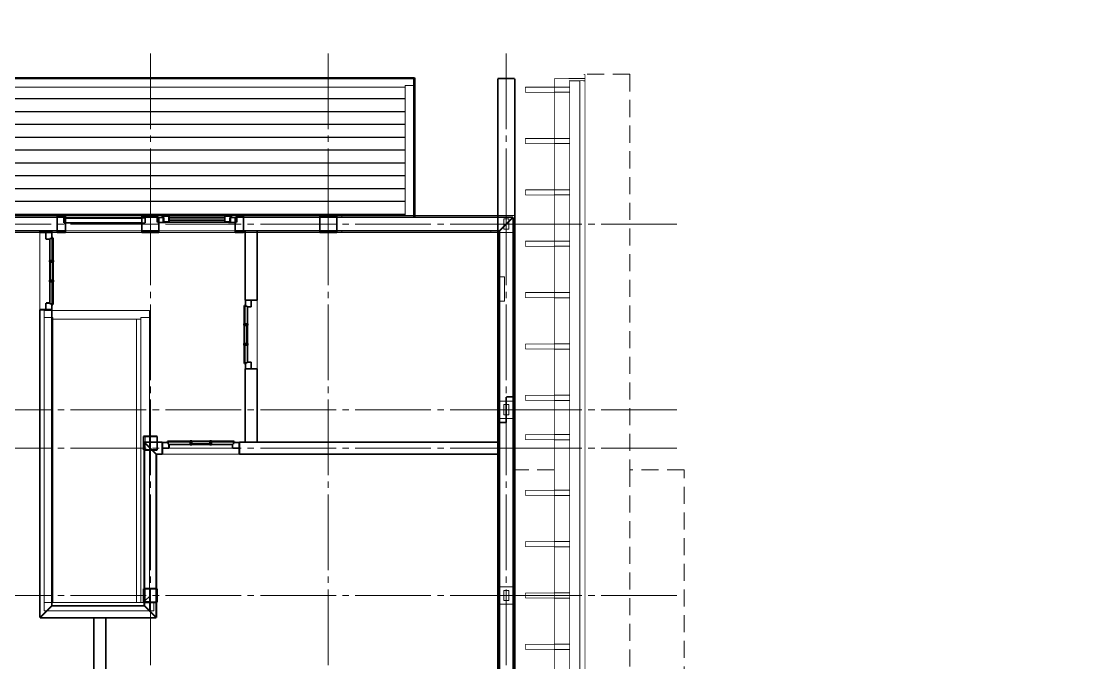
# Model space of a CAD drawing. Header units: millimetres. Extents: x 0 to 6720, y 0 to 297.
# Drawn here: x 2252.2 to 2503.5, y 147.2 to 297 of the extents above; entities that cross this region are included whole.
import ezdxf

# ---------------------------------------------------------------- set-up
doc = ezdxf.new("R2010")
doc.units = ezdxf.units.MM
for name, pattern in [('K5LT32768', [0]), ('K5LT_AXLED', [22.1875, 17.6875, -1.5, 1.5, -1.5]), ('K5LT_BASIC', [0]), ('K5LT_DASHED', [6, 4, -2]), ('K5LT_THIN', [0])]:
    doc.linetypes.add(name, pattern=pattern)
doc.layers.add('Системный слой', color=7, linetype='Continuous')
doc.styles.add('KTEXTSTYLE', font='GOST_AU.SHX', dxfattribs={"width": 0.96, "height": 5})

# ---------------------------------------------------------------- blocks, each defined once
blk = doc.blocks.new('U176')
at = {"layer": 'Системный слой', "color": 30, "linetype": 'K5LT_AXLED', "lineweight": 18}
for p, q in [((2174.91, 162.86), (2365.51, 162.86)), ((2365.51, 162.86), (2405.51, 162.86))]:
    blk.add_line(p, q, dxfattribs=at)
blk = doc.blocks.new('U177')
at = {"layer": 'Системный слой', "color": 30, "linetype": 'K5LT_AXLED', "lineweight": 18}
for p, q in [((2174.91, 197.26), (2365.51, 197.26)), ((2365.51, 197.26), (2405.51, 197.26))]:
    blk.add_line(p, q, dxfattribs=at)
blk = doc.blocks.new('U178')
at = {"layer": 'Системный слой', "color": 30, "linetype": 'K5LT_AXLED', "lineweight": 18}
for p, q in [((2174.91, 206.26), (2365.51, 206.26)), ((2365.51, 206.26), (2405.51, 206.26))]:
    blk.add_line(p, q, dxfattribs=at)
blk = doc.blocks.new('U179')
at = {"layer": 'Системный слой', "color": 30, "linetype": 'K5LT_AXLED', "lineweight": 18}
for p, q in [((2174.91, 249.66), (2365.51, 249.66)), ((2365.51, 249.66), (2405.51, 249.66))]:
    blk.add_line(p, q, dxfattribs=at)
blk = doc.blocks.new('U183')
at = {"layer": 'Системный слой', "color": 30, "linetype": 'K5LT_AXLED', "lineweight": 18}
for p, q in [((2282.31, 249.66), (2282.31, 289.66)), ((2282.31, 57.86), (2282.31, 249.66)), ((2282.31, 57.86), (2282.31, 37.86)), ((2282.31, 37.86), (2282.31, 17.86))]:
    blk.add_line(p, q, dxfattribs=at)
at = {"layer": 'Системный слой', "color": 7, "linetype": 'K5LT_THIN', "lineweight": 18}
blk.add_arc((2282.31, 12.86), 5, 0, 360, dxfattribs=at)
blk = doc.blocks.new('U184')
at = {"layer": 'Системный слой', "color": 30, "linetype": 'K5LT_AXLED', "lineweight": 18}
for p, q in [((2323.91, 249.66), (2323.91, 289.66)), ((2323.91, 57.86), (2323.91, 249.66)), ((2323.91, 57.86), (2323.91, 37.86)), ((2323.91, 37.86), (2323.91, 17.86))]:
    blk.add_line(p, q, dxfattribs=at)
at = {"layer": 'Системный слой', "color": 7, "linetype": 'K5LT_THIN', "lineweight": 18}
blk.add_arc((2323.91, 12.86), 5, 0, 360, dxfattribs=at)
blk = doc.blocks.new('U185')
at = {"layer": 'Системный слой', "color": 30, "linetype": 'K5LT_AXLED', "lineweight": 18}
for p, q in [((2365.51, 249.66), (2365.51, 289.66)), ((2365.51, 57.86), (2365.51, 249.66)), ((2365.51, 57.86), (2365.51, 37.86)), ((2365.51, 37.86), (2365.51, 17.86))]:
    blk.add_line(p, q, dxfattribs=at)
at = {"layer": 'Системный слой', "color": 7, "linetype": 'K5LT_THIN', "lineweight": 18}
blk.add_arc((2365.51, 12.86), 5, 0, 360, dxfattribs=at)
blk = doc.blocks.new('U171')
at = {"layer": 'Системный слой'}
for name in ['U183', 'U184', 'U185', 'U179', 'U178', 'U177', 'U176']:
    blk.add_blockref(name, (0, 0), dxfattribs=at)
blk = doc.blocks.new('U206')
at = {"layer": 'Системный слой', "color": 7, "linetype": 'K5LT_DASHED', "lineweight": 18}
for p, q in [((2394.39, 284.66), (2383.91, 284.66)), ((2394.39, 284.66), (2394.39, 192.26)), ((2376.77, 281.66), (2380.34, 281.66)), ((2380.17, 283.66), (2383.91, 283.66)), ((2380.34, 283.16), (2382.72, 283.16)), ((2383.57, 283.16), (2383.91, 283.16)), ((2380.34, 280.46), (2376.77, 280.46)), ((2376.77, 269.66), (2380.34, 269.66)), ((2380.34, 268.46), (2376.77, 268.46)), ((2376.77, 257.66), (2380.34, 257.66)), ((2380.34, 256.46), (2376.77, 256.46)), ((2376.77, 245.66), (2380.34, 245.66)), ((2380.34, 244.46), (2376.77, 244.46)), ((2376.77, 233.66), (2380.34, 233.66)), ((2380.34, 232.46), (2376.77, 232.46)), ((2380.34, 221.66), (2376.77, 221.66)), ((2376.77, 220.46), (2380.34, 220.46)), ((2376.77, 209.66), (2380.34, 209.66)), ((2380.34, 208.46), (2376.77, 208.46)), ((2376.77, 200.46), (2380.34, 200.46)), ((2380.34, 199.26), (2376.77, 199.26)), ((2376.77, 192.26), (2367.51, 192.26)), ((2407.11, 192.26), (2394.39, 192.26)), ((2394.39, 192.26), (2394.39, 22.86)), ((2407.11, 16.26), (2407.11, 192.26)), ((2376.77, 187.46), (2380.34, 187.46)), ((2380.34, 186.26), (2376.77, 186.26)), ((2380.34, 175.46), (2376.77, 175.46)), ((2376.77, 174.26), (2380.34, 174.26)), ((2376.77, 163.46), (2380.34, 163.46)), ((2380.34, 162.26), (2376.77, 162.26)), ((2376.77, 151.46), (2380.34, 151.46)), ((2380.34, 150.26), (2376.77, 150.26))]:
    blk.add_line(p, q, dxfattribs=at)
at = {"layer": 'Системный слой', "color": 7, "linetype": 'K5LT32768', "lineweight": 18}
for p, q in [((2341.91, 281.66), (2222.71, 281.66)), ((2343.91, 282.06), (2341.91, 282.06)), ((2341.91, 282.06), (2341.91, 281.66)), ((2341.91, 251.66), (2341.91, 281.66)), ((2260.51, 251.66), (2242.71, 251.66)), ((2262.51, 251.66), (2280.31, 251.66)), ((2281.11, 251.66), (2281.11, 251.26)), ((2283.91, 251.66), (2302.51, 251.66)), ((2299.75, 251.52), (2286.67, 251.52)), ((2321.91, 251.66), (2304.11, 251.66)), ((2325.91, 251.66), (2327.11, 251.66)), ((2327.11, 251.66), (2327.11, 251.26)), ((2327.11, 251.66), (2341.91, 251.66)), ((2341.91, 251.66), (2343.91, 251.66)), ((2363.51, 251.66), (2344.11, 251.66)), ((2363.51, 251.66), (2367.51, 251.66)), ((2280.31, 251.26), (2262.51, 251.26)), ((2280.31, 249.9), (2262.51, 249.9)), ((2280.31, 249.66), (2284.31, 249.66)), ((2281.11, 251.26), (2281.11, 251.14)), ((2285.11, 251.26), (2284.31, 251.26)), ((2285.26, 251.22), (2285.26, 250.16)), ((2285.26, 250.16), (2285.49, 250.16)), ((2285.87, 250.06), (2300.55, 250.06)), ((2299.75, 250.16), (2286.67, 250.16)), ((2301.16, 250.16), (2300.93, 250.16)), ((2301.16, 251.22), (2301.16, 250.16)), ((2302.11, 251.26), (2301.31, 251.26)), ((2321.91, 249.66), (2325.91, 249.66)), ((2364.91, 250.86), (2366.11, 250.86)), ((2364.91, 249.06), (2364.91, 250.86)), ((2364.91, 248.46), (2364.91, 249.06)), ((2366.11, 250.86), (2366.11, 250.26)), ((2366.11, 250.26), (2366.11, 248.46)), ((2256.51, 247.66), (2242.71, 247.66)), ((2256.51, 247.66), (2256.51, 229.66)), ((2259.31, 246.5), (2259.31, 247.66)), ((2260.51, 247.66), (2259.31, 247.66)), ((2259.31, 241.16), (2259.31, 246.5)), ((2262.51, 248.06), (2280.31, 248.06)), ((2280.31, 247.66), (2262.51, 247.66)), ((2280.71, 247.66), (2280.71, 248.06)), ((2280.91, 247.66), (2280.91, 248.06)), ((2283.71, 248.06), (2283.71, 247.66)), ((2283.91, 248.06), (2283.91, 247.66)), ((2284.31, 248.06), (2302.11, 248.06)), ((2302.11, 247.66), (2284.31, 247.66)), ((2304.51, 247.66), (2304.11, 247.66)), ((2307.31, 247.66), (2304.51, 247.66)), ((2321.91, 247.66), (2307.31, 247.66)), ((2322.31, 247.66), (2322.31, 248.06)), ((2325.51, 247.66), (2325.51, 248.06)), ((2327.11, 247.66), (2325.91, 247.66)), ((2327.11, 248.06), (2327.11, 247.66)), ((2361.91, 247.66), (2327.11, 247.66)), ((2361.91, 248.06), (2361.91, 247.66)), ((2363.51, 247.66), (2361.91, 247.66)), ((2363.91, 247.66), (2363.51, 247.66)), ((2367.11, 247.66), (2363.91, 247.66)), ((2366.11, 248.46), (2364.91, 248.46)), ((2367.51, 247.66), (2367.11, 247.66)), ((2258.71, 236.56), (2258.71, 240.76)), ((2259.67, 236.56), (2259.67, 240.76)), ((2363.91, 237.32), (2365.11, 237.32)), ((2365.11, 237.32), (2365.11, 231.66)), ((2259.31, 230.82), (2259.31, 236.16)), ((2304.51, 231.86), (2304.51, 230.7)), ((2307.31, 215.86), (2307.31, 231.86)), ((2363.91, 231.66), (2365.11, 231.66)), ((2257.51, 227.86), (2257.51, 229.46)), ((2259.31, 229.46), (2257.51, 229.46)), ((2259.31, 229.66), (2259.31, 230.82)), ((2282.11, 229.46), (2259.31, 229.46)), ((2282.11, 229.46), (2282.11, 227.86)), ((2304.51, 230.7), (2304.51, 226.36)), ((2257.51, 161.26), (2257.51, 227.86)), ((2259.31, 227.86), (2257.51, 227.86)), ((2259.51, 227.86), (2259.31, 227.86)), ((2259.51, 227.86), (2259.51, 227.46)), ((2259.51, 227.46), (2279.11, 227.46)), ((2259.51, 161.26), (2259.51, 227.46)), ((2279.11, 227.46), (2279.11, 161.26)), ((2279.11, 227.46), (2280.11, 227.46)), ((2282.11, 227.86), (2280.11, 227.86)), ((2280.11, 227.86), (2280.11, 227.46)), ((2280.11, 227.46), (2280.11, 161.26)), ((2282.11, 227.86), (2282.11, 200.06)), ((2304.15, 225.96), (2304.15, 221.76)), ((2305.11, 225.96), (2305.11, 221.76)), ((2304.51, 221.36), (2304.51, 217.02)), ((2304.51, 217.02), (2304.51, 215.86)), ((2363.91, 208.26), (2363.51, 208.26)), ((2365.51, 208.26), (2363.91, 208.26)), ((2364.91, 205.06), (2364.91, 207.46)), ((2364.91, 207.46), (2365.51, 207.46)), ((2367.11, 208.26), (2365.51, 208.26)), ((2365.51, 207.46), (2366.11, 207.46)), ((2366.11, 207.46), (2366.11, 205.06)), ((2367.51, 208.26), (2367.11, 208.26)), ((2363.91, 204.26), (2363.51, 204.26)), ((2365.51, 204.26), (2363.91, 204.26)), ((2365.51, 205.06), (2364.91, 205.06)), ((2366.11, 205.06), (2365.51, 205.06)), ((2367.11, 204.26), (2365.51, 204.26)), ((2367.51, 204.26), (2367.11, 204.26)), ((2281.11, 198.66), (2281.11, 200.06)), ((2281.11, 198.46), (2281.11, 198.66)), ((2282.11, 200.06), (2282.11, 198.66)), ((2282.11, 198.66), (2282.11, 197.46)), ((2286.27, 198.66), (2285.11, 198.66)), ((2291.61, 198.66), (2286.27, 198.66)), ((2296.21, 199.02), (2292.01, 199.02)), ((2301.95, 198.66), (2296.61, 198.66)), ((2303.11, 198.66), (2301.95, 198.66)), ((2281.11, 196.86), (2281.11, 198.46)), ((2282.11, 197.46), (2282.11, 196.86)), ((2282.11, 196.86), (2282.11, 164.46)), ((2296.21, 198.06), (2292.01, 198.06)), ((2285.11, 195.86), (2303.11, 195.86)), ((2281.11, 161.66), (2281.11, 164.46)), ((2282.11, 164.46), (2282.11, 162.66)), ((2363.51, 164.86), (2363.91, 164.86)), ((2363.91, 164.86), (2367.11, 164.86)), ((2364.91, 164.06), (2366.11, 164.06)), ((2364.91, 161.66), (2364.91, 164.06)), ((2366.11, 164.06), (2366.11, 161.66)), ((2367.11, 164.86), (2367.51, 164.86)), ((2257.51, 159.26), (2257.51, 161.26)), ((2259.31, 161.26), (2257.51, 161.26)), ((2259.51, 161.26), (2259.31, 161.26)), ((2279.11, 161.26), (2259.51, 161.26)), ((2280.11, 161.26), (2279.11, 161.26)), ((2280.71, 161.26), (2280.11, 161.26)), ((2282.11, 162.66), (2281.11, 161.66)), ((2281.11, 161.46), (2281.11, 161.66)), ((2282.11, 161.46), (2281.11, 161.46)), ((2281.11, 161.26), (2281.11, 161.46)), ((2282.11, 162.66), (2282.11, 161.46)), ((2282.11, 161.46), (2282.11, 161.26)), ((2282.11, 159.26), (2282.11, 161.26)), ((2283.11, 161.26), (2283.11, 159.26)), ((2363.91, 160.86), (2363.51, 160.86)), ((2367.11, 160.86), (2363.91, 160.86)), ((2366.11, 161.66), (2364.91, 161.66)), ((2367.51, 160.86), (2367.11, 160.86)), ((2257.51, 159.26), (2258.11, 159.26)), ((2258.11, 159.26), (2282.11, 159.26)), ((2282.11, 159.26), (2283.11, 159.26))]:
    blk.add_line(p, q, dxfattribs=at)
at = {"layer": 'Системный слой', "color": 5, "linetype": 'K5LT_BASIC', "const_width": 0.4}
for points in [[(2220.51, 283.86), (2344.11, 283.86)], [(2344.11, 283.86), (2344.11, 283.66)], [(2220.71, 283.66), (2343.91, 283.66)], [(2343.91, 283.66), (2344.11, 283.66)], [(2343.91, 282.06), (2343.91, 283.66)], [(2343.91, 251.66), (2343.91, 282.06)], [(2344.11, 283.66), (2344.11, 251.66)], [(2363.51, 283.66), (2367.51, 283.66)], [(2363.51, 251.66), (2363.51, 283.66)], [(2367.51, 283.66), (2367.51, 251.66)], [(2242.71, 251.26), (2260.51, 251.26)], [(2260.51, 251.66), (2262.51, 251.66)], [(2260.51, 251.26), (2260.51, 251.66)], [(2260.51, 248.06), (2260.51, 251.26)], [(2260.51, 251.26), (2262.51, 251.26)], [(2262.11, 251.14), (2262.11, 249.9)], [(2262.51, 251.14), (2262.11, 251.14)], [(2262.51, 251.26), (2262.51, 251.66)], [(2262.51, 251.26), (2262.51, 251.14)], [(2262.51, 251.14), (2262.51, 251.06)], [(2280.31, 251.26), (2280.31, 251.66)], [(2280.31, 251.66), (2281.11, 251.66)], [(2280.31, 251.26), (2281.11, 251.26)], [(2280.31, 251.14), (2280.31, 251.26)], [(2281.11, 251.14), (2280.31, 251.14)], [(2280.31, 251.06), (2280.31, 251.14)], [(2283.91, 251.66), (2281.11, 251.66)], [(2281.11, 251.26), (2283.91, 251.26)], [(2281.11, 249.9), (2281.11, 251.14)], [(2283.91, 251.66), (2283.91, 251.26)], [(2283.91, 251.26), (2283.91, 250.06)], [(2283.91, 251.26), (2284.31, 251.26)], [(2284.31, 251.26), (2284.31, 251.22)], [(2284.31, 250.06), (2284.31, 251.22)], [(2284.31, 251.22), (2285.11, 251.22)], [(2285.11, 251.52), (2286.67, 251.52)], [(2285.11, 251.26), (2285.11, 251.52)], [(2285.11, 251.22), (2285.11, 251.26)], [(2285.11, 251.22), (2285.26, 251.22)], [(2285.49, 251.22), (2285.26, 251.22)], [(2285.49, 251.22), (2285.49, 250.16)], [(2286.67, 251.52), (2286.67, 251.12)], [(2286.67, 251.12), (2299.75, 251.12)], [(2286.67, 250.56), (2286.67, 251.12)], [(2299.75, 251.52), (2301.31, 251.52)], [(2299.75, 251.12), (2299.75, 251.52)], [(2299.75, 251.12), (2299.75, 250.56)], [(2300.93, 250.16), (2300.93, 251.22)], [(2301.16, 251.22), (2300.93, 251.22)], [(2301.16, 251.22), (2301.31, 251.22)], [(2301.31, 251.52), (2301.31, 251.26)], [(2301.31, 251.26), (2301.31, 251.22)], [(2302.11, 251.22), (2301.31, 251.22)], [(2302.11, 251.22), (2302.11, 251.26)], [(2302.11, 251.26), (2302.51, 251.26)], [(2302.11, 251.22), (2302.11, 250.06)], [(2302.51, 251.66), (2304.11, 251.66)], [(2302.51, 251.26), (2302.51, 251.66)], [(2302.51, 250.06), (2302.51, 251.26)], [(2302.51, 251.26), (2304.11, 251.26)], [(2304.11, 251.66), (2304.11, 251.26)], [(2304.11, 251.26), (2304.11, 248.06)], [(2304.11, 251.26), (2321.91, 251.26)], [(2321.91, 251.66), (2325.91, 251.66)], [(2321.91, 251.66), (2321.91, 251.26)], [(2321.91, 251.26), (2321.91, 249.66)], [(2321.91, 251.26), (2325.91, 251.26)], [(2325.91, 251.26), (2325.91, 251.66)], [(2327.11, 251.26), (2325.91, 251.26)], [(2325.91, 249.66), (2325.91, 251.26)], [(2363.51, 251.26), (2327.11, 251.26)], [(2343.91, 251.66), (2343.91, 251.46)], [(2344.11, 251.46), (2343.91, 251.46)], [(2344.11, 251.66), (2344.11, 251.46)], [(2363.51, 251.26), (2363.51, 251.66)], [(2363.51, 248.06), (2363.51, 251.26)], [(2363.51, 251.26), (2367.11, 251.26)], [(2367.11, 251.26), (2366.11, 250.26)], [(2367.11, 251.26), (2367.11, 247.66)], [(2367.51, 247.66), (2367.51, 251.66)], [(2262.11, 249.9), (2262.51, 249.9)], [(2262.51, 251.06), (2280.31, 251.06)], [(2262.51, 249.98), (2262.51, 251.06)], [(2280.31, 249.98), (2262.51, 249.98)], [(2262.51, 249.98), (2262.51, 249.9)], [(2262.51, 249.9), (2262.51, 248.06)], [(2280.31, 251.06), (2280.31, 249.98)], [(2280.31, 249.9), (2280.31, 249.98)], [(2280.31, 249.9), (2281.11, 249.9)], [(2280.31, 249.9), (2280.31, 249.66)], [(2280.31, 248.06), (2280.31, 249.66)], [(2283.91, 250.06), (2284.31, 250.06)], [(2285.87, 250.06), (2284.31, 250.06)], [(2284.31, 249.66), (2284.31, 250.06)], [(2284.31, 249.66), (2284.31, 248.06)], [(2285.87, 250.16), (2285.49, 250.16)], [(2285.87, 250.16), (2285.87, 250.06)], [(2286.67, 250.16), (2285.87, 250.16)], [(2299.75, 250.56), (2286.67, 250.56)], [(2286.67, 250.56), (2286.67, 250.16)], [(2299.75, 250.16), (2299.75, 250.56)], [(2300.55, 250.16), (2299.75, 250.16)], [(2300.55, 250.06), (2300.55, 250.16)], [(2300.55, 250.16), (2300.93, 250.16)], [(2302.11, 250.06), (2300.55, 250.06)], [(2302.11, 250.06), (2302.51, 250.06)], [(2302.11, 248.06), (2302.11, 250.06)], [(2321.91, 248.06), (2321.91, 249.66)], [(2325.91, 249.66), (2325.91, 248.06)], [(2364.91, 249.06), (2363.91, 248.06)], [(2366.11, 250.26), (2364.91, 249.06)], [(2256.51, 248.06), (2242.71, 248.06)], [(2256.51, 248.06), (2259.31, 248.06)], [(2256.51, 247.66), (2256.51, 248.06)], [(2257.91, 247.66), (2256.51, 247.66)], [(2257.91, 247.66), (2259.27, 247.66)], [(2257.91, 246.1), (2257.91, 247.66)], [(2258.81, 246.1), (2257.91, 246.1)], [(2259.27, 246.3), (2258.81, 246.3)], [(2258.81, 246.3), (2258.81, 246.1)], [(2258.81, 241.16), (2258.81, 246.1)], [(2259.27, 247.66), (2259.27, 246.5)], [(2259.31, 247.66), (2259.27, 247.66)], [(2259.27, 246.3), (2259.27, 246.5)], [(2259.27, 246.5), (2259.31, 246.5)], [(2259.31, 248.06), (2259.31, 247.66)], [(2260.51, 248.06), (2259.31, 248.06)], [(2259.31, 246.5), (2259.57, 246.5)], [(2259.57, 246.5), (2259.57, 241.16)], [(2260.51, 247.66), (2260.51, 248.06)], [(2262.51, 248.06), (2260.51, 248.06)], [(2262.51, 247.66), (2260.51, 247.66)], [(2262.51, 248.06), (2262.51, 247.66)], [(2280.31, 247.66), (2280.31, 248.06)], [(2280.71, 248.06), (2280.31, 248.06)], [(2280.71, 247.66), (2280.31, 247.66)], [(2280.91, 248.06), (2280.71, 248.06)], [(2280.91, 247.66), (2280.71, 247.66)], [(2280.91, 248.06), (2283.71, 248.06)], [(2283.71, 247.66), (2280.91, 247.66)], [(2283.91, 248.06), (2283.71, 248.06)], [(2283.91, 247.66), (2283.71, 247.66)], [(2284.31, 248.06), (2283.91, 248.06)], [(2284.31, 247.66), (2283.91, 247.66)], [(2284.31, 248.06), (2284.31, 247.66)], [(2302.11, 247.66), (2302.11, 248.06)], [(2304.11, 248.06), (2302.11, 248.06)], [(2304.11, 247.66), (2302.11, 247.66)], [(2304.11, 248.06), (2304.11, 247.66)], [(2304.51, 248.06), (2304.11, 248.06)], [(2304.51, 248.06), (2307.31, 248.06)], [(2304.51, 247.66), (2304.51, 248.06)], [(2304.51, 231.86), (2304.51, 247.66)], [(2307.31, 248.06), (2307.31, 247.66)], [(2321.91, 248.06), (2307.31, 248.06)], [(2307.31, 247.66), (2307.31, 231.86)], [(2321.91, 247.66), (2321.91, 248.06)], [(2321.91, 248.06), (2322.31, 248.06)], [(2322.31, 247.66), (2321.91, 247.66)], [(2322.31, 248.06), (2325.51, 248.06)], [(2325.51, 247.66), (2322.31, 247.66)], [(2325.51, 248.06), (2325.91, 248.06)], [(2325.91, 247.66), (2325.51, 247.66)], [(2325.91, 247.66), (2325.91, 248.06)], [(2325.91, 248.06), (2327.11, 248.06)], [(2361.91, 248.06), (2327.11, 248.06)], [(2361.91, 248.06), (2363.51, 248.06)], [(2363.51, 248.06), (2363.51, 247.66)], [(2363.91, 248.06), (2363.51, 248.06)], [(2363.51, 208.26), (2363.51, 247.66)], [(2363.91, 247.66), (2363.91, 248.06)], [(2363.91, 237.32), (2363.91, 247.66)], [(2367.11, 247.66), (2367.11, 209.26)], [(2367.51, 247.66), (2367.51, 209.26)], [(2258.71, 240.76), (2258.71, 241.16)], [(2258.71, 241.16), (2258.81, 241.16)], [(2259.31, 241.16), (2258.81, 241.16)], [(2259.57, 241.16), (2259.31, 241.16)], [(2259.57, 241.16), (2259.67, 241.16)], [(2259.67, 241.16), (2259.67, 240.76)], [(2258.91, 240.76), (2258.71, 240.76)], [(2258.91, 236.56), (2258.91, 240.76)], [(2258.91, 240.76), (2259.47, 240.76)], [(2259.47, 240.76), (2259.47, 236.56)], [(2259.67, 240.76), (2259.47, 240.76)], [(2258.71, 236.16), (2258.71, 236.56)], [(2258.71, 236.56), (2258.91, 236.56)], [(2258.81, 236.16), (2258.71, 236.16)], [(2258.81, 236.16), (2259.31, 236.16)], [(2258.81, 231.22), (2258.81, 236.16)], [(2259.47, 236.56), (2258.91, 236.56)], [(2259.31, 236.16), (2259.57, 236.16)], [(2259.47, 236.56), (2259.67, 236.56)], [(2259.57, 236.16), (2259.57, 230.82)], [(2259.67, 236.16), (2259.57, 236.16)], [(2259.67, 236.56), (2259.67, 236.16)], [(2363.91, 231.66), (2363.91, 237.32)], [(2257.91, 231.22), (2258.81, 231.22)], [(2257.91, 229.66), (2257.91, 231.22)], [(2258.81, 231.22), (2258.81, 231.02)], [(2258.81, 231.02), (2259.27, 231.02)], [(2259.27, 230.82), (2259.27, 231.02)], [(2304.55, 231.86), (2304.51, 231.86)], [(2304.55, 231.86), (2305.91, 231.86)], [(2304.55, 230.7), (2304.55, 231.86)], [(2305.91, 231.86), (2305.91, 230.3)], [(2307.31, 231.86), (2305.91, 231.86)], [(2363.91, 208.26), (2363.91, 231.66)], [(2256.51, 157.66), (2256.51, 229.66)], [(2256.51, 229.66), (2257.91, 229.66)], [(2259.27, 229.66), (2257.91, 229.66)], [(2259.27, 230.82), (2259.27, 229.66)], [(2259.31, 230.82), (2259.27, 230.82)], [(2259.27, 229.66), (2259.31, 229.66)], [(2259.57, 230.82), (2259.31, 230.82)], [(2259.31, 229.66), (2259.31, 229.46)], [(2259.31, 229.46), (2259.31, 227.86)], [(2304.25, 226.36), (2304.25, 230.7)], [(2304.25, 230.7), (2304.51, 230.7)], [(2304.51, 230.7), (2304.55, 230.7)], [(2304.55, 230.7), (2304.55, 230.5)], [(2305.01, 230.5), (2304.55, 230.5)], [(2305.01, 230.3), (2305.01, 230.5)], [(2305.91, 230.3), (2305.01, 230.3)], [(2305.01, 230.3), (2305.01, 226.36)], [(2259.31, 227.86), (2259.31, 161.26)], [(2304.15, 225.96), (2304.15, 226.36)], [(2304.15, 226.36), (2304.25, 226.36)], [(2304.51, 226.36), (2304.25, 226.36)], [(2305.01, 226.36), (2304.51, 226.36)], [(2305.01, 226.36), (2305.11, 226.36)], [(2305.11, 226.36), (2305.11, 225.96)], [(2304.35, 225.96), (2304.15, 225.96)], [(2304.35, 221.76), (2304.35, 225.96)], [(2304.35, 225.96), (2304.91, 225.96)], [(2304.91, 225.96), (2304.91, 221.76)], [(2305.11, 225.96), (2304.91, 225.96)], [(2304.15, 221.36), (2304.15, 221.76)], [(2304.15, 221.76), (2304.35, 221.76)], [(2304.25, 221.36), (2304.15, 221.36)], [(2304.25, 217.02), (2304.25, 221.36)], [(2304.25, 221.36), (2304.51, 221.36)], [(2304.91, 221.76), (2304.35, 221.76)], [(2304.51, 221.36), (2305.01, 221.36)], [(2304.91, 221.76), (2305.11, 221.76)], [(2305.01, 221.36), (2305.01, 217.42)], [(2305.11, 221.36), (2305.01, 221.36)], [(2305.11, 221.76), (2305.11, 221.36)], [(2304.51, 217.02), (2304.25, 217.02)], [(2304.55, 217.02), (2304.51, 217.02)], [(2304.55, 217.22), (2305.01, 217.22)], [(2304.55, 217.22), (2304.55, 217.02)], [(2304.55, 215.86), (2304.55, 217.02)], [(2305.01, 217.22), (2305.01, 217.42)], [(2305.01, 217.42), (2305.91, 217.42)], [(2305.91, 217.42), (2305.91, 215.86)], [(2304.51, 198.66), (2304.51, 215.86)], [(2304.51, 215.86), (2304.55, 215.86)], [(2305.91, 215.86), (2304.55, 215.86)], [(2305.91, 215.86), (2307.31, 215.86)], [(2307.31, 215.86), (2307.31, 198.66)], [(2367.11, 209.26), (2365.51, 209.26)], [(2365.51, 208.26), (2365.51, 209.26)], [(2367.51, 209.26), (2367.11, 209.26)], [(2367.11, 209.26), (2367.11, 208.26)], [(2367.51, 208.26), (2367.51, 209.26)], [(2363.51, 204.26), (2363.51, 208.26)], [(2363.91, 204.26), (2363.91, 208.26)], [(2365.51, 207.46), (2365.51, 208.26)], [(2365.51, 207.46), (2365.51, 205.06)], [(2367.11, 208.26), (2367.11, 204.26)], [(2367.51, 204.26), (2367.51, 208.26)], [(2363.51, 203.26), (2363.51, 204.26)], [(2363.91, 203.26), (2363.91, 204.26)], [(2365.51, 204.26), (2365.51, 205.06)], [(2365.51, 203.26), (2365.51, 204.26)], [(2367.11, 204.26), (2367.11, 164.86)], [(2367.51, 192.26), (2367.51, 204.26)], [(2363.91, 203.26), (2363.51, 203.26)], [(2363.51, 203.26), (2363.51, 198.66)], [(2365.51, 203.26), (2363.91, 203.26)], [(2363.91, 198.66), (2363.91, 203.26)], [(2280.71, 196.86), (2280.71, 200.06)], [(2280.71, 200.06), (2281.11, 200.06)], [(2281.11, 198.46), (2280.91, 198.66)], [(2280.91, 198.66), (2281.11, 198.66)], [(2280.91, 196.86), (2280.91, 198.66)], [(2281.11, 200.06), (2282.11, 200.06)], [(2282.11, 198.66), (2281.11, 198.66)], [(2281.11, 198.46), (2282.11, 197.46)], [(2282.11, 200.06), (2283.91, 200.06)], [(2282.11, 198.66), (2283.91, 198.66)], [(2283.91, 200.06), (2283.91, 198.66)], [(2283.91, 198.66), (2283.91, 196.86)], [(2283.91, 198.66), (2285.11, 198.66)], [(2285.11, 198.66), (2285.11, 198.62)], [(2285.11, 197.26), (2285.11, 198.62)], [(2285.11, 198.62), (2286.27, 198.62)], [(2286.27, 198.92), (2291.61, 198.92)], [(2286.27, 198.66), (2286.27, 198.92)], [(2286.27, 198.62), (2286.27, 198.66)], [(2286.47, 198.62), (2286.27, 198.62)], [(2286.47, 198.62), (2286.47, 198.16)], [(2291.61, 199.02), (2292.01, 199.02)], [(2291.61, 198.92), (2291.61, 199.02)], [(2291.61, 198.92), (2291.61, 198.66)], [(2291.61, 198.66), (2291.61, 198.16)], [(2292.01, 199.02), (2292.01, 198.82)], [(2292.01, 198.82), (2296.21, 198.82)], [(2292.01, 198.26), (2292.01, 198.82)], [(2296.21, 199.02), (2296.61, 199.02)], [(2296.21, 198.82), (2296.21, 199.02)], [(2296.21, 198.82), (2296.21, 198.26)], [(2296.61, 199.02), (2296.61, 198.92)], [(2296.61, 198.92), (2301.95, 198.92)], [(2296.61, 198.66), (2296.61, 198.92)], [(2296.61, 198.16), (2296.61, 198.66)], [(2301.75, 198.16), (2301.75, 198.62)], [(2301.95, 198.62), (2301.75, 198.62)], [(2301.95, 198.92), (2301.95, 198.66)], [(2301.95, 198.66), (2301.95, 198.62)], [(2301.95, 198.62), (2303.11, 198.62)], [(2303.11, 198.66), (2304.51, 198.66)], [(2303.11, 198.62), (2303.11, 198.66)], [(2303.11, 198.62), (2303.11, 197.26)], [(2307.31, 198.66), (2304.51, 198.66)], [(2307.31, 198.66), (2363.51, 198.66)], [(2363.51, 198.66), (2363.91, 198.66)], [(2363.51, 198.66), (2363.51, 195.86)], [(2363.91, 198.66), (2363.91, 195.86)], [(2280.91, 196.86), (2280.71, 196.86)], [(2281.11, 196.86), (2280.91, 196.86)], [(2280.91, 164.46), (2280.91, 196.86)], [(2282.11, 196.86), (2281.11, 196.86)], [(2282.71, 196.86), (2282.11, 197.46)], [(2282.71, 196.86), (2282.11, 196.86)], [(2283.71, 195.86), (2282.71, 196.86)], [(2283.91, 196.86), (2282.71, 196.86)], [(2285.11, 195.86), (2283.71, 195.86)], [(2283.71, 195.86), (2283.71, 164.46)], [(2286.67, 197.26), (2285.11, 197.26)], [(2285.11, 197.26), (2285.11, 195.86)], [(2286.47, 198.16), (2286.67, 198.16)], [(2286.67, 198.16), (2286.67, 197.26)], [(2291.61, 198.16), (2286.67, 198.16)], [(2291.61, 198.06), (2291.61, 198.16)], [(2292.01, 198.06), (2291.61, 198.06)], [(2296.21, 198.26), (2292.01, 198.26)], [(2292.01, 198.26), (2292.01, 198.06)], [(2296.21, 198.06), (2296.21, 198.26)], [(2296.61, 198.06), (2296.21, 198.06)], [(2301.55, 198.16), (2296.61, 198.16)], [(2296.61, 198.16), (2296.61, 198.06)], [(2301.55, 198.16), (2301.75, 198.16)], [(2301.55, 197.26), (2301.55, 198.16)], [(2303.11, 197.26), (2301.55, 197.26)], [(2303.11, 195.86), (2303.11, 197.26)], [(2363.51, 195.86), (2303.11, 195.86)], [(2363.91, 195.86), (2363.51, 195.86)], [(2363.51, 195.86), (2363.51, 164.86)], [(2363.91, 164.86), (2363.91, 195.86)], [(2367.51, 164.86), (2367.51, 192.26)], [(2280.71, 161.26), (2280.71, 164.46)], [(2280.71, 164.46), (2280.91, 164.46)], [(2280.91, 164.46), (2281.11, 164.46)], [(2280.91, 161.26), (2280.91, 164.46)], [(2282.11, 164.46), (2281.11, 164.46)], [(2282.11, 164.46), (2283.71, 164.46)], [(2283.71, 164.46), (2283.91, 164.46)], [(2283.71, 164.46), (2283.71, 161.26)], [(2283.91, 164.46), (2283.91, 161.26)], [(2363.51, 160.86), (2363.51, 164.86)], [(2363.91, 160.86), (2363.91, 164.86)], [(2367.11, 164.86), (2367.11, 160.86)], [(2367.51, 164.86), (2367.51, 160.86)], [(2259.31, 161.26), (2259.31, 160.46)], [(2280.91, 161.26), (2280.71, 161.26)], [(2280.91, 160.46), (2280.91, 161.26)], [(2281.11, 161.26), (2280.91, 161.26)], [(2282.11, 161.26), (2281.11, 161.26)], [(2283.11, 161.26), (2282.11, 161.26)], [(2283.71, 161.26), (2283.11, 161.26)], [(2283.71, 161.26), (2283.71, 157.66)], [(2283.91, 161.26), (2283.71, 161.26)], [(2363.51, 160.86), (2363.51, 140.86)], [(2363.91, 140.86), (2363.91, 160.86)], [(2367.11, 160.86), (2367.11, 140.86)], [(2367.51, 140.86), (2367.51, 160.86)], [(2256.51, 157.66), (2258.11, 159.26)], [(2258.11, 159.26), (2259.31, 160.46)], [(2259.31, 160.46), (2280.91, 160.46)], [(2280.91, 160.46), (2282.11, 159.26)], [(2282.11, 159.26), (2283.71, 157.66)], [(2269.11, 157.66), (2256.51, 157.66)], [(2269.11, 157.66), (2271.91, 157.66)], [(2269.11, 113.06), (2269.11, 157.66)], [(2283.71, 157.66), (2271.91, 157.66)], [(2271.91, 157.66), (2271.91, 113.06)]]:
    blk.add_lwpolyline(points, dxfattribs=at)
at = {"layer": 'Системный слой', "color": 7, "linetype": 'K5LT_DASHED', "const_width": 0.18}
for points in [[(2383.57, 284.66), (2383.91, 284.66)], [(2383.91, 284.66), (2383.91, 283.66)], [(2369.96, 280.46), (2369.96, 281.66)], [(2369.96, 281.66), (2376.77, 281.66)], [(2376.77, 283.66), (2380.17, 283.66)], [(2376.77, 281.66), (2376.77, 283.66)], [(2376.77, 281.66), (2376.77, 280.46)], [(2380.17, 283.16), (2380.34, 283.16)], [(2380.34, 283.16), (2380.34, 281.66)], [(2380.34, 281.66), (2380.34, 280.46)], [(2382.72, 24.36), (2382.72, 283.16)], [(2383.57, 283.16), (2382.72, 283.16)], [(2383.91, 283.66), (2383.91, 283.16)], [(2383.91, 283.16), (2383.91, 24.36)], [(2376.77, 280.46), (2369.96, 280.46)], [(2376.77, 269.66), (2376.77, 280.46)], [(2380.34, 280.46), (2380.34, 269.66)], [(2369.96, 268.46), (2369.96, 269.66)], [(2369.96, 269.66), (2376.77, 269.66)], [(2376.77, 269.66), (2376.77, 268.46)], [(2380.34, 269.66), (2380.34, 268.46)], [(2376.77, 268.46), (2369.96, 268.46)], [(2376.77, 257.66), (2376.77, 268.46)], [(2380.34, 268.46), (2380.34, 257.66)], [(2369.96, 256.46), (2369.96, 257.66)], [(2369.96, 257.66), (2376.77, 257.66)], [(2376.77, 256.46), (2369.96, 256.46)], [(2376.77, 257.66), (2376.77, 256.46)], [(2376.77, 245.66), (2376.77, 256.46)], [(2380.34, 257.66), (2380.34, 256.46)], [(2380.34, 256.46), (2380.34, 245.66)], [(2369.96, 244.46), (2369.96, 245.66)], [(2369.96, 245.66), (2376.77, 245.66)], [(2376.77, 244.46), (2369.96, 244.46)], [(2376.77, 245.66), (2376.77, 244.46)], [(2376.77, 233.66), (2376.77, 244.46)], [(2380.34, 245.66), (2380.34, 244.46)], [(2380.34, 244.46), (2380.34, 233.66)], [(2369.96, 232.46), (2369.96, 233.66)], [(2369.96, 233.66), (2376.77, 233.66)], [(2376.77, 233.66), (2376.77, 232.46)], [(2380.34, 233.66), (2380.34, 232.46)], [(2376.77, 232.46), (2369.96, 232.46)], [(2376.77, 221.66), (2376.77, 232.46)], [(2380.34, 232.46), (2380.34, 221.66)], [(2369.96, 220.46), (2369.96, 221.66)], [(2369.96, 221.66), (2376.77, 221.66)], [(2376.77, 221.66), (2376.77, 220.46)], [(2380.34, 221.66), (2380.34, 220.46)], [(2376.77, 220.46), (2369.96, 220.46)], [(2376.77, 209.66), (2376.77, 220.46)], [(2380.34, 220.46), (2380.34, 209.66)], [(2369.96, 208.46), (2369.96, 209.66)], [(2369.96, 209.66), (2376.77, 209.66)], [(2376.77, 209.66), (2376.77, 208.46)], [(2380.34, 209.66), (2380.34, 208.46)], [(2376.77, 208.46), (2369.96, 208.46)], [(2376.77, 200.46), (2376.77, 208.46)], [(2380.34, 208.46), (2380.34, 200.46)], [(2369.96, 199.26), (2369.96, 200.46)], [(2369.96, 200.46), (2376.77, 200.46)], [(2376.77, 199.26), (2369.96, 199.26)], [(2376.77, 200.46), (2376.77, 199.26)], [(2376.77, 192.26), (2376.77, 199.26)], [(2380.34, 200.46), (2380.34, 199.26)], [(2380.34, 199.26), (2380.34, 187.46)], [(2376.77, 187.46), (2376.77, 192.26)], [(2369.96, 186.26), (2369.96, 187.46)], [(2369.96, 187.46), (2376.77, 187.46)], [(2376.77, 186.26), (2369.96, 186.26)], [(2376.77, 187.46), (2376.77, 186.26)], [(2376.77, 175.46), (2376.77, 186.26)], [(2380.34, 187.46), (2380.34, 186.26)], [(2380.34, 186.26), (2380.34, 175.46)], [(2369.96, 174.26), (2369.96, 175.46)], [(2369.96, 175.46), (2376.77, 175.46)], [(2376.77, 174.26), (2369.96, 174.26)], [(2376.77, 175.46), (2376.77, 174.26)], [(2376.77, 163.46), (2376.77, 174.26)], [(2380.34, 175.46), (2380.34, 174.26)], [(2380.34, 174.26), (2380.34, 163.46)], [(2369.96, 162.26), (2369.96, 163.46)], [(2369.96, 163.46), (2376.77, 163.46)], [(2376.77, 163.46), (2376.77, 162.26)], [(2380.34, 163.46), (2380.34, 162.26)], [(2376.77, 162.26), (2369.96, 162.26)], [(2376.77, 151.46), (2376.77, 162.26)], [(2380.34, 162.26), (2380.34, 151.46)], [(2369.96, 150.26), (2369.96, 151.46)], [(2369.96, 151.46), (2376.77, 151.46)], [(2376.77, 151.46), (2376.77, 150.26)], [(2380.34, 151.46), (2380.34, 150.26)], [(2376.77, 150.26), (2369.96, 150.26)], [(2376.77, 139.46), (2376.77, 150.26)], [(2380.34, 150.26), (2380.34, 139.46)]]:
    blk.add_lwpolyline(points, dxfattribs=at)

msp = doc.modelspace()

# ---------------------------------------------------------------- hatches: boundary and pattern name
at = {"layer": 'Системный слой'}
h = msp.add_hatch(dxfattribs=at)
h.set_pattern_fill('', color=9, style=0, pattern_type=0)
h.set_pattern_definition([(0, (0, 0), (0, 3), [])])
h.paths.add_polyline_path([(2285.11382, 251.66262), (2285.14937, 252.3817), (2285.21682, 253.09849), (2285.31606, 253.81157), (2285.44688, 254.51954), (2285.60903, 255.221), (2285.80218, 255.91456), (2286.02596, 256.59886), (2286.27992, 257.27253), (2286.56356, 257.93426), (2286.87633, 258.58273), (2287.21759, 259.21667), (2287.58669, 259.83481), (2287.98288, 260.43595), (2288.4054, 261.01889), (2288.85339, 261.58248), (2289.32599, 262.12561), (2289.82225, 262.6472), (2290.3412, 263.14624), (2290.8818, 263.62172), (2291.443, 264.07271), (2292.02368, 264.49832), (2292.62269, 264.89771), (2293.23887, 265.2701), (2293.87097, 265.61474), (2294.51777, 265.93095), (2295.17798, 266.21811), (2295.85029, 266.47566), (2296.53338, 266.70308), (2297.22591, 266.89992), (2297.92649, 267.06581), (2298.63375, 267.2004), (2299.3463, 267.30343), (2300.06272, 267.3747), (2300.7816, 267.41407), (2301.30785, 267.42262), (2301.30785, 251.66262), (2302.50785, 251.66262), (2304.10785, 251.66262), (2321.90785, 251.66262), (2325.90785, 251.66262), (2327.10785, 251.66262), (2341.90785, 251.66262), (2341.90785, 281.66262), (2222.70785, 281.66262), (2222.70785, 251.66262), (2237.50785, 251.66262), (2238.70785, 251.66262), (2242.70785, 251.66262), (2260.50785, 251.66262), (2262.50785, 251.66262), (2280.30785, 251.66262), (2281.10785, 251.66262), (2283.90785, 251.66262)])
h.paths.add_polyline_path([(2301.30785, 267.42262), (2300.58807, 267.40662), (2299.86971, 267.35866), (2299.1542, 267.27883), (2298.44294, 267.16729), (2297.73733, 267.02425), (2297.03878, 266.85), (2296.34866, 266.64489), (2295.66833, 266.40932), (2294.99915, 266.14376), (2294.34242, 265.84872), (2293.69945, 265.5248), (2293.07151, 265.17263), (2292.45983, 264.79291), (2291.86563, 264.38638), (2291.29008, 263.95386), (2290.73432, 263.49619), (2290.19943, 263.01428), (2289.68649, 262.50908), (2289.1965, 261.98159), (2288.73044, 261.43285), (2288.28921, 260.86394), (2287.87369, 260.27599), (2287.48471, 259.67016), (2287.12303, 259.04765), (2286.78937, 258.40968), (2286.48438, 257.75752), (2286.20867, 257.09245), (2285.96278, 256.41578), (2285.7472, 255.72886), (2285.56235, 255.03304), (2285.4086, 254.32969), (2285.28625, 253.62021), (2285.19555, 252.90599), (2285.13666, 252.18845), (2285.11382, 251.66262), (2301.30785, 251.66262)])

# ---------------------------------------------------------------- block references
for name in ['U171', 'U206']:
    msp.add_blockref(name, (0, 0), dxfattribs=at)

doc.saveas('drawing.dxf')
